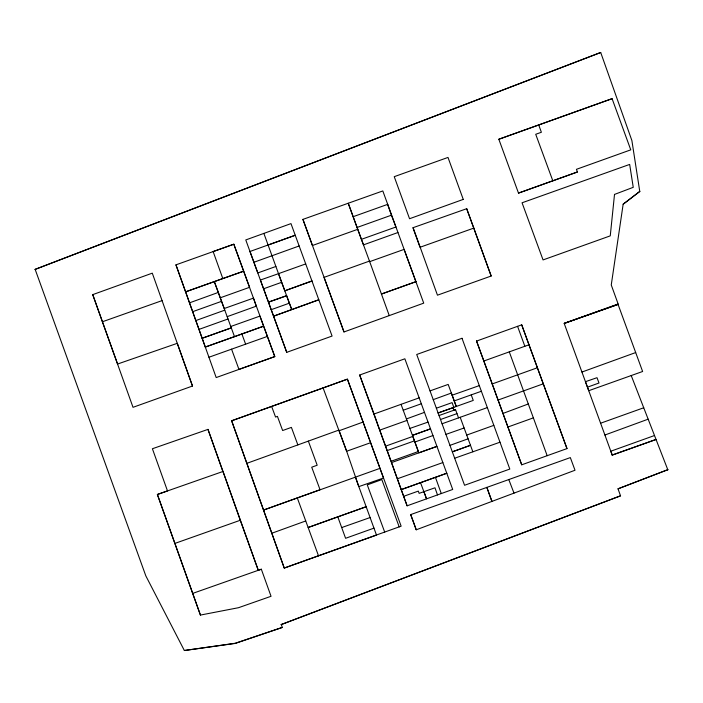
<?xml version="1.0" encoding="UTF-8"?>
<svg xmlns="http://www.w3.org/2000/svg" width="703" height="703" viewBox="0 0 703 703"><rect width="100%" height="100%" fill="white"/><g stroke="black" fill="none" stroke-linecap="round" stroke-linejoin="round"><path stroke-width="1.05" d="M623.157 204.204L639.739 191.471L623.157 204.204L611.259 284.987L618.271 304.355L564.184 323.398L617.928 304.048L642.621 371.492L588.736 390.701L585.458 381.685L597.005 377.696L599.009 383.012L587.462 387.16M600.705 52.488L35.15 269.372L600.705 52.488L631.883 140.538L639.792 191.638M618.007 488.831L667.797 469.701L618.007 488.831L620.538 495.826L281.253 624.554L620.538 495.826M416.246 529.798L575.01 470.245L570.335 457.591L410.649 514.605L416.246 529.798L410.754 514.57M502.979 413.434L528.278 403.979M273.634 316.201L318.819 299.768L273.608 316.13M604.914 435.016L648.166 419.173M286.631 295.778L268.502 302.193L260.382 280.04L278.502 273.66L284.82 290.805L311.921 280.892M323.108 387.968L347.414 379.154L401.141 526.169L284.249 568.059L231.639 420.833L347.414 379.154L383.495 478.022L358.82 486.617L346.649 451.238L323.108 387.968L231.656 420.754L284.249 568.059L376.5 535.088L355.375 477.161L263.599 510.044L320.05 489.727L311.719 467.205L317.185 465.228L308.353 441.106M339.162 430.737L363.073 422.064M433.233 399.638L451.379 393.047L456.265 406.519L448.189 384.409L430.034 390.894M406.413 418.944L424.48 412.362M581.943 372.045L635.688 352.555M92.743 294.627L152.287 273.159L192.481 386.035L133.016 407.318L92.743 294.627L102.401 321.772L117.577 364.031L177.297 343.319L192.481 386.035M268.107 245.066L295.234 235.25L249.978 251.481L257.799 272.94L275.892 266.472M234.503 336.64L205.302 346.992L202.139 338.292L231.296 327.87L202.13 338.257L189.494 302.852L218.29 292.439L234.503 336.64L263.625 326.174L205.346 347.097M389.26 315.603L369.479 261.094L324.03 277.369L343.995 331.957L423.724 303.142L382.81 190.935L302.931 219.38L312.431 245.505L357.739 229.31L369.681 261.648L404.093 249.389L415.939 281.648L381.43 294.039L415.904 281.701M246.788 463.356L338.908 430.069L346.649 451.238L370.613 442.714M449.964 445.368L468.093 438.813M271.841 533.234L305.743 520.958M401.044 404.322L418.874 452.837L436.932 446.387L391.58 462.565L401.211 489.613L446.774 473.251L401.211 489.613L407.107 505.817L452.706 489.464L404.858 358.794L359.664 375.024L407.107 505.817M498.831 139.247L612.085 98.666L630.767 149.853L576.425 169.326L577.427 171.98L552.822 180.812L518.498 193.105L498.831 139.247L612.085 98.666M254.038 262.228L299.153 245.971M263.599 288.784L281.648 282.307L291.736 309.513L286.587 295.664L268.458 302.079L286.736 352.335L332.08 336.06L290.98 223.607L245.769 239.943L286.736 352.335M195.768 320.586L224.811 310.146M227.192 316.649L256.287 306.174L253.458 298.125L224.222 308.529L214.327 281.604L185.618 291.85L189.494 302.852M198.94 329.417L228.036 318.969M476.564 341.078L521.714 324.839L566.987 448.602L521.714 464.815L476.564 341.078L521.714 464.815M483.813 361.017L528.981 344.795L566.987 448.602M492.223 383.935L537.505 367.713M438.101 412.942L473.251 400.42L471.238 394.866M458.541 417.881L455.526 409.629L453.91 410.209L452.987 407.696M543.366 383.794L498.093 400.042M414.902 442.029L432.96 435.544M507.926 427.011L533.357 417.881M337.791 516.837L308.134 527.505L366.237 506.705L337.791 516.837L345.595 538.296L374.005 528.129M437.494 494.921L434.972 487.794L419.129 493.357L418.303 491.107L403.654 496.318M654.519 435.517L610.819 451.212L612.251 455.157L656.04 439.472L612.208 454.982M218.29 292.439L214.327 281.604L243.686 271.173L222.816 278.555L213.141 251.569L233.827 244.205L274.741 356.614L216.19 377.564L175.952 264.855L233.827 244.205L249.583 287.307L220.276 297.8M357.739 229.31L348.249 203.237L353.134 216.7L387.696 204.345M357.071 227.473L391.43 215.188L395.93 227.007L361.404 239.336L353.134 216.7M222.816 278.555L185.618 291.85L175.952 264.855M278.502 273.66L305.708 263.915M397.942 232.526L363.486 244.872L361.404 239.336M518.498 193.105L577.427 171.98M192.675 311.684L221.586 301.323M284.82 290.805L311.991 281.086M271.261 309.654L289.337 303.186M359.664 375.024L374.066 413.997L419.164 397.854M403.223 410.236L421.334 403.768M374.066 413.997L379.769 430.131L406.958 420.42M438.127 413.012L453.839 407.389L452.091 402.617L436.37 408.206M439.05 415.535L455.526 409.629M440.509 419.506L456.985 413.619M442.064 423.768L487.337 407.591M385.604 446.15L412.837 436.414L418.32 451.528M418.382 451.511L391.105 461.256L379.769 430.131M466.722 435.069L493.831 425.359M355.375 477.161L379.971 468.356M600.599 423.215L643.737 407.766M473.804 228.106L420.025 247.271L412.916 227.737L466.704 208.703L473.804 228.106L491.169 276.024L437.459 295.181L413.127 227.667M230.786 326.482L259.908 316.104L274.847 356.579L238.958 369.4L231.568 349.18M208.949 357.238L267.404 336.403M454.217 400.93L481.37 391.263M387.212 450.579L414.454 440.869M397.503 478.734L442.855 462.565M102.401 321.772L162.068 300.612M207.991 429.384L222.86 471.511L157.384 494.481L174.906 543.41L240.259 520.273L258.282 570.291L261.331 569.219L271.042 596.293L238.51 607.708L200.425 615.072L157.384 494.481L167.49 490.896L152.402 448.742L207.991 429.384L258.282 570.291M454.674 458.233L499.991 442.205M452.161 395.183L479.305 385.613M445.948 434.384L464.121 427.986M341.693 527.566L370.147 517.531M192.71 593.394L261.331 569.219M409.902 428.426L428.039 422.099M184.353 650.512L235.25 643.245L282.342 627.428L235.294 643.421L184.353 650.512L145.829 575.889L35.15 269.372M631.224 375.569L667.85 469.868M508.796 479.56L513.998 493.128M281.2 624.378L282.342 627.428M420.552 482.724L426.536 498.849L423.918 491.634M552.822 180.812L535.721 134.291L541.38 132.261L538.7 124.923M509.28 351.86L547.171 455.693M399.207 526.907L381.826 479.569L367.282 484.885L384.699 532.101M297.852 444.902L291.402 427.389L282.641 430.535L277.421 416.378L275.55 417.046L271.657 406.492M241.876 333.969L245.619 344.171M460.193 417.292L472.855 451.801M297.281 497.891L318.512 555.809M612.251 455.157L564.184 323.398L618.271 304.355M521.714 324.839L528.981 344.795M517.575 326.333L524.851 346.28M466.704 208.703L491.169 276.024M486.828 487.407L491.924 501.406L486.88 487.39M302.931 219.38L343.995 331.957M263.871 233.405L281.648 282.307M435.421 477.337L441.291 493.559M174.906 543.41L200.425 615.072M223.009 471.458L240.259 520.273M387.634 204.38L391.43 215.188M614.51 194.423L610.257 235.865L543.059 259.925L522.057 202.789L629.668 164.423L633.245 187.323L614.51 194.423M430.508 428.839L412.45 435.368L430.526 428.883M463.259 199.397L409.55 218.73L394.242 176.673L447.996 157.428L463.259 199.397M470.483 445.315L452.337 451.827L470.474 445.298M462.012 338.284L416.712 354.488L464.569 485.272L509.807 469.068L462.012 338.284"/></g></svg>
